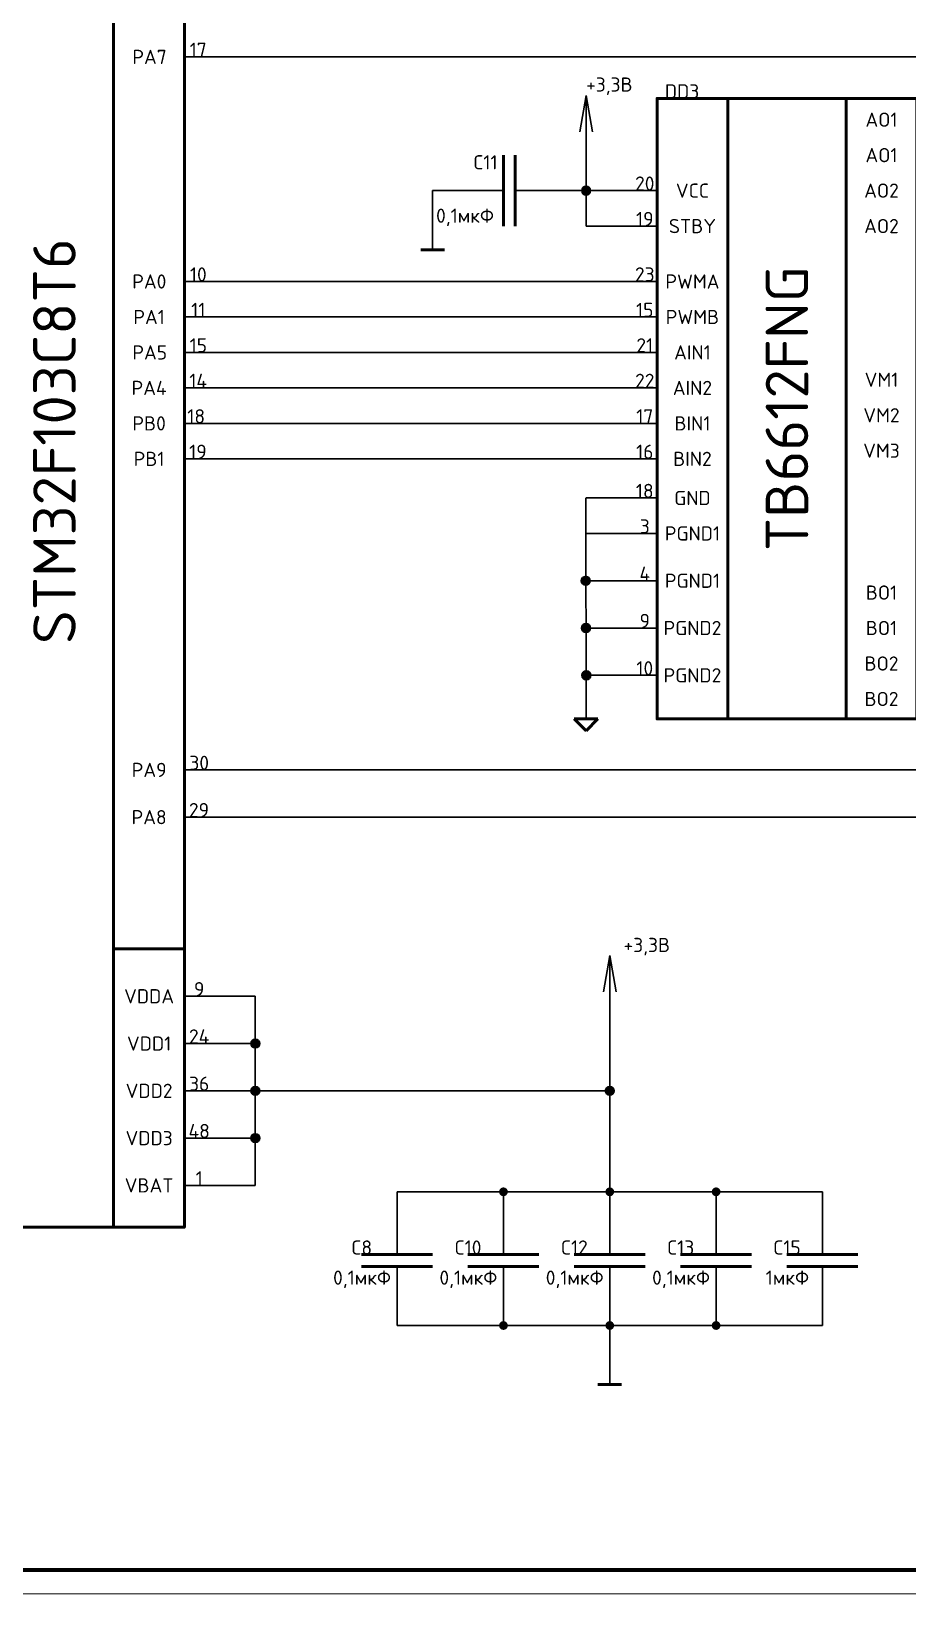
# Model space of a CAD drawing. Header units: millimetres. Extents: x -3633 to 871, y -630 to 261.
# Drawn here: x -2098.7 to -1913.3, y -333.4 to -3 of the extents above; entities that cross this region are included whole.
import ezdxf

# ---------------------------------------------------------------- set-up
doc = ezdxf.new("R2010")
doc.units = ezdxf.units.MM
for name, color, linetype, lineweight in [('border', 7, 'Continuous', 70), ('Sheet', 7, 'Continuous', 30), ('Text', 7, 'Continuous', 18)]:
    doc.layers.add(name, color=color, linetype=linetype, lineweight=lineweight)
doc.styles.add('Main', font='isocpeur.ttf', dxfattribs={"height": 3})

msp = doc.modelspace()

# ---------------------------------------------------------------- hatches: boundary and pattern name
at = {"layer": 'Sheet'}
h = msp.add_hatch(color=256, dxfattribs=at)
h.dxf.hatch_style = 1
edge = h.paths.add_edge_path()
edge.add_line((-1981.313521957121, -36.72711294703822), (-1980.377858858738, -36.72711294703822))
edge.add_ellipse((-1981.313521957121, -36.72711294703822), major_axis=(-0.9356630983830048, 0), ratio=0.9999895652899806, start_angle=90, end_angle=180, ccw=False)
edge.add_line((-1981.313521957121, -37.66276628204832), (-1981.313521957121, -36.72711294703822))
edge = h.paths.add_edge_path()
edge.add_ellipse((-1981.313521957121, -36.72711294703822), major_axis=(-0.9356630983830048, 0), ratio=0.9999895652899806, start_angle=0, end_angle=90, ccw=False)
edge.add_line((-1982.249185055504, -36.72711294703822), (-1981.313521957121, -36.72711294703822))
edge.add_line((-1981.313521957121, -36.72711294703822), (-1981.313521957121, -37.66276628204832))
edge = h.paths.add_edge_path()
edge.add_ellipse((-1981.313521957121, -36.72711294703822), major_axis=(-0.9356630983830048, 0), ratio=0.9999895652899806, start_angle=180, end_angle=360, ccw=False)
edge.add_line((-1980.377858858738, -36.72711294703822), (-1981.313521957121, -36.72711294703822))
edge.add_line((-1981.313521957121, -36.72711294703822), (-1982.249185055504, -36.72711294703822))
h = msp.add_hatch(color=256, dxfattribs=at)
h.dxf.hatch_style = 1
edge = h.paths.add_edge_path()
edge.add_line((-1981.313521957121, -36.72711294703822), (-1980.377858858738, -36.72711294703822))
edge.add_ellipse((-1981.313521957121, -36.72711294703822), major_axis=(-0.9356630983830048, 0), ratio=0.9999895652899806, start_angle=90, end_angle=180, ccw=False)
edge.add_line((-1981.313521957121, -37.66276628204832), (-1981.313521957121, -36.72711294703822))
edge = h.paths.add_edge_path()
edge.add_ellipse((-1981.313521957121, -36.72711294703822), major_axis=(-0.9356630983830048, 0), ratio=0.9999895652899806, start_angle=0, end_angle=90, ccw=False)
edge.add_line((-1982.249185055504, -36.72711294703822), (-1981.313521957121, -36.72711294703822))
edge.add_line((-1981.313521957121, -36.72711294703822), (-1981.313521957121, -37.66276628204832))
edge = h.paths.add_edge_path()
edge.add_ellipse((-1981.313521957121, -36.72711294703822), major_axis=(-0.9356630983830048, 0), ratio=0.9999895652899806, start_angle=180, end_angle=360, ccw=False)
edge.add_line((-1980.377858858738, -36.72711294703822), (-1981.313521957121, -36.72711294703822))
edge.add_line((-1981.313521957121, -36.72711294703822), (-1982.249185055504, -36.72711294703822))
h = msp.add_hatch(color=256, dxfattribs=at)
h.dxf.hatch_style = 1
edge = h.paths.add_edge_path()
edge.add_line((-1981.394385804145, -119.2271129470382), (-1980.458722705762, -119.2271129470382))
edge.add_ellipse((-1981.394385804145, -119.2271129470382), major_axis=(-0.9356630983830048, 0), ratio=0.9999895652899806, start_angle=90, end_angle=180, ccw=False)
edge.add_line((-1981.394385804145, -120.1627662820483), (-1981.394385804145, -119.2271129470382))
edge = h.paths.add_edge_path()
edge.add_ellipse((-1981.394385804145, -119.2271129470382), major_axis=(-0.9356630983830048, 0), ratio=0.9999895652899806, start_angle=0, end_angle=90, ccw=False)
edge.add_line((-1982.330048902528, -119.2271129470382), (-1981.394385804145, -119.2271129470382))
edge.add_line((-1981.394385804145, -119.2271129470382), (-1981.394385804145, -120.1627662820483))
edge = h.paths.add_edge_path()
edge.add_ellipse((-1981.394385804145, -119.2271129470382), major_axis=(-0.9356630983830048, 0), ratio=0.9999895652899806, start_angle=180, end_angle=360, ccw=False)
edge.add_line((-1980.458722705762, -119.2271129470382), (-1981.394385804145, -119.2271129470382))
edge.add_line((-1981.394385804145, -119.2271129470382), (-1982.330048902528, -119.2271129470382))
h = msp.add_hatch(color=256, dxfattribs=at)
h.dxf.hatch_style = 1
edge = h.paths.add_edge_path()
edge.add_line((-1981.394385804145, -119.2271129470382), (-1980.458722705762, -119.2271129470382))
edge.add_ellipse((-1981.394385804145, -119.2271129470382), major_axis=(-0.9356630983830048, 0), ratio=0.9999895652899806, start_angle=90, end_angle=180, ccw=False)
edge.add_line((-1981.394385804145, -120.1627662820483), (-1981.394385804145, -119.2271129470382))
edge = h.paths.add_edge_path()
edge.add_ellipse((-1981.394385804145, -119.2271129470382), major_axis=(-0.9356630983830048, 0), ratio=0.9999895652899806, start_angle=0, end_angle=90, ccw=False)
edge.add_line((-1982.330048902528, -119.2271129470382), (-1981.394385804145, -119.2271129470382))
edge.add_line((-1981.394385804145, -119.2271129470382), (-1981.394385804145, -120.1627662820483))
edge = h.paths.add_edge_path()
edge.add_ellipse((-1981.394385804145, -119.2271129470382), major_axis=(-0.9356630983830048, 0), ratio=0.9999895652899806, start_angle=180, end_angle=360, ccw=False)
edge.add_line((-1980.458722705762, -119.2271129470382), (-1981.394385804145, -119.2271129470382))
edge.add_line((-1981.394385804145, -119.2271129470382), (-1982.330048902528, -119.2271129470382))
h = msp.add_hatch(color=256, dxfattribs=at)
h.dxf.hatch_style = 1
edge = h.paths.add_edge_path()
edge.add_line((-1981.348311486544, -129.2271129470382), (-1980.412648388161, -129.2271129470382))
edge.add_ellipse((-1981.348311486544, -129.2271129470382), major_axis=(-0.9356630983830048, 0), ratio=0.9999895652899806, start_angle=90, end_angle=180, ccw=False)
edge.add_line((-1981.348311486544, -130.1627662820483), (-1981.348311486544, -129.2271129470382))
edge = h.paths.add_edge_path()
edge.add_ellipse((-1981.348311486544, -129.2271129470382), major_axis=(-0.9356630983830048, 0), ratio=0.9999895652899806, start_angle=0, end_angle=90, ccw=False)
edge.add_line((-1982.283974584927, -129.2271129470382), (-1981.348311486544, -129.2271129470382))
edge.add_line((-1981.348311486544, -129.2271129470382), (-1981.348311486544, -130.1627662820483))
edge = h.paths.add_edge_path()
edge.add_ellipse((-1981.348311486544, -129.2271129470382), major_axis=(-0.9356630983830048, 0), ratio=0.9999895652899806, start_angle=180, end_angle=360, ccw=False)
edge.add_line((-1980.412648388161, -129.2271129470382), (-1981.348311486544, -129.2271129470382))
edge.add_line((-1981.348311486544, -129.2271129470382), (-1982.283974584927, -129.2271129470382))
h = msp.add_hatch(color=256, dxfattribs=at)
h.dxf.hatch_style = 1
edge = h.paths.add_edge_path()
edge.add_line((-1981.348311486544, -129.2271129470382), (-1980.412648388161, -129.2271129470382))
edge.add_ellipse((-1981.348311486544, -129.2271129470382), major_axis=(-0.9356630983830048, 0), ratio=0.9999895652899806, start_angle=90, end_angle=180, ccw=False)
edge.add_line((-1981.348311486544, -130.1627662820483), (-1981.348311486544, -129.2271129470382))
edge = h.paths.add_edge_path()
edge.add_ellipse((-1981.348311486544, -129.2271129470382), major_axis=(-0.9356630983830048, 0), ratio=0.9999895652899806, start_angle=0, end_angle=90, ccw=False)
edge.add_line((-1982.283974584927, -129.2271129470382), (-1981.348311486544, -129.2271129470382))
edge.add_line((-1981.348311486544, -129.2271129470382), (-1981.348311486544, -130.1627662820483))
edge = h.paths.add_edge_path()
edge.add_ellipse((-1981.348311486544, -129.2271129470382), major_axis=(-0.9356630983830048, 0), ratio=0.9999895652899806, start_angle=180, end_angle=360, ccw=False)
edge.add_line((-1980.412648388161, -129.2271129470382), (-1981.348311486544, -129.2271129470382))
edge.add_line((-1981.348311486544, -129.2271129470382), (-1982.283974584927, -129.2271129470382))
h = msp.add_hatch(color=256, dxfattribs=at)
h.dxf.hatch_style = 1
edge = h.paths.add_edge_path()
edge.add_line((-1981.25616285135, -139.2271129470382), (-1980.320499752967, -139.2271129470382))
edge.add_ellipse((-1981.25616285135, -139.2271129470382), major_axis=(-0.9356630983830048, 0), ratio=0.9999895652899806, start_angle=90, end_angle=180, ccw=False)
edge.add_line((-1981.25616285135, -140.1627662820483), (-1981.25616285135, -139.2271129470382))
edge = h.paths.add_edge_path()
edge.add_ellipse((-1981.25616285135, -139.2271129470382), major_axis=(-0.9356630983830048, 0), ratio=0.9999895652899806, start_angle=0, end_angle=90, ccw=False)
edge.add_line((-1982.191825949733, -139.2271129470382), (-1981.25616285135, -139.2271129470382))
edge.add_line((-1981.25616285135, -139.2271129470382), (-1981.25616285135, -140.1627662820483))
edge = h.paths.add_edge_path()
edge.add_ellipse((-1981.25616285135, -139.2271129470382), major_axis=(-0.9356630983830048, 0), ratio=0.9999895652899806, start_angle=180, end_angle=360, ccw=False)
edge.add_line((-1980.320499752967, -139.2271129470382), (-1981.25616285135, -139.2271129470382))
edge.add_line((-1981.25616285135, -139.2271129470382), (-1982.191825949733, -139.2271129470382))
h = msp.add_hatch(color=256, dxfattribs=at)
h.dxf.hatch_style = 1
edge = h.paths.add_edge_path()
edge.add_line((-1981.25616285135, -139.2271129470382), (-1980.320499752967, -139.2271129470382))
edge.add_ellipse((-1981.25616285135, -139.2271129470382), major_axis=(-0.9356630983830048, 0), ratio=0.9999895652899806, start_angle=90, end_angle=180, ccw=False)
edge.add_line((-1981.25616285135, -140.1627662820483), (-1981.25616285135, -139.2271129470382))
edge = h.paths.add_edge_path()
edge.add_ellipse((-1981.25616285135, -139.2271129470382), major_axis=(-0.9356630983830048, 0), ratio=0.9999895652899806, start_angle=0, end_angle=90, ccw=False)
edge.add_line((-1982.191825949733, -139.2271129470382), (-1981.25616285135, -139.2271129470382))
edge.add_line((-1981.25616285135, -139.2271129470382), (-1981.25616285135, -140.1627662820483))
edge = h.paths.add_edge_path()
edge.add_ellipse((-1981.25616285135, -139.2271129470382), major_axis=(-0.9356630983830048, 0), ratio=0.9999895652899806, start_angle=180, end_angle=360, ccw=False)
edge.add_line((-1980.320499752967, -139.2271129470382), (-1981.25616285135, -139.2271129470382))
edge.add_line((-1981.25616285135, -139.2271129470382), (-1982.191825949733, -139.2271129470382))
h = msp.add_hatch(color=256, dxfattribs=at)
h.dxf.hatch_style = 1
edge = h.paths.add_edge_path()
edge.add_line((-2051.313521957121, -217.0978349376498), (-2050.377858858738, -217.0978349376498))
edge.add_ellipse((-2051.313521957121, -217.0978349376498), major_axis=(-0.9356630983830048, 0), ratio=0.9999895652899806, start_angle=90, end_angle=180, ccw=False)
edge.add_line((-2051.313521957121, -218.03348827266), (-2051.313521957121, -217.0978349376498))
edge = h.paths.add_edge_path()
edge.add_ellipse((-2051.313521957121, -217.0978349376498), major_axis=(-0.9356630983830048, 0), ratio=0.9999895652899806, start_angle=0, end_angle=90, ccw=False)
edge.add_line((-2052.249185055504, -217.0978349376498), (-2051.313521957121, -217.0978349376498))
edge.add_line((-2051.313521957121, -217.0978349376498), (-2051.313521957121, -218.03348827266))
edge = h.paths.add_edge_path()
edge.add_ellipse((-2051.313521957121, -217.0978349376498), major_axis=(-0.9356630983830048, 0), ratio=0.9999895652899806, start_angle=180, end_angle=360, ccw=False)
edge.add_line((-2050.377858858738, -217.0978349376498), (-2051.313521957121, -217.0978349376498))
edge.add_line((-2051.313521957121, -217.0978349376498), (-2052.249185055504, -217.0978349376498))
h = msp.add_hatch(color=256, dxfattribs=at)
h.dxf.hatch_style = 1
edge = h.paths.add_edge_path()
edge.add_line((-2051.313521957121, -217.0978349376498), (-2050.377858858738, -217.0978349376498))
edge.add_ellipse((-2051.313521957121, -217.0978349376498), major_axis=(-0.9356630983830048, 0), ratio=0.9999895652899806, start_angle=90, end_angle=180, ccw=False)
edge.add_line((-2051.313521957121, -218.03348827266), (-2051.313521957121, -217.0978349376498))
edge = h.paths.add_edge_path()
edge.add_ellipse((-2051.313521957121, -217.0978349376498), major_axis=(-0.9356630983830048, 0), ratio=0.9999895652899806, start_angle=0, end_angle=90, ccw=False)
edge.add_line((-2052.249185055504, -217.0978349376498), (-2051.313521957121, -217.0978349376498))
edge.add_line((-2051.313521957121, -217.0978349376498), (-2051.313521957121, -218.03348827266))
edge = h.paths.add_edge_path()
edge.add_ellipse((-2051.313521957121, -217.0978349376498), major_axis=(-0.9356630983830048, 0), ratio=0.9999895652899806, start_angle=180, end_angle=360, ccw=False)
edge.add_line((-2050.377858858738, -217.0978349376498), (-2051.313521957121, -217.0978349376498))
edge.add_line((-2051.313521957121, -217.0978349376498), (-2052.249185055504, -217.0978349376498))
h = msp.add_hatch(color=256, dxfattribs=at)
h.dxf.hatch_style = 1
edge = h.paths.add_edge_path()
edge.add_line((-2051.313521957121, -227.0978349376498), (-2050.377858858738, -227.0978349376498))
edge.add_ellipse((-2051.313521957121, -227.0978349376498), major_axis=(-0.9356630983830048, 0), ratio=0.9999895652899806, start_angle=90, end_angle=180, ccw=False)
edge.add_line((-2051.313521957121, -228.03348827266), (-2051.313521957121, -227.0978349376498))
edge = h.paths.add_edge_path()
edge.add_ellipse((-2051.313521957121, -227.0978349376498), major_axis=(-0.9356630983830048, 0), ratio=0.9999895652899806, start_angle=0, end_angle=90, ccw=False)
edge.add_line((-2052.249185055504, -227.0978349376498), (-2051.313521957121, -227.0978349376498))
edge.add_line((-2051.313521957121, -227.0978349376498), (-2051.313521957121, -228.03348827266))
edge = h.paths.add_edge_path()
edge.add_ellipse((-2051.313521957121, -227.0978349376498), major_axis=(-0.9356630983830048, 0), ratio=0.9999895652899806, start_angle=180, end_angle=360, ccw=False)
edge.add_line((-2050.377858858738, -227.0978349376498), (-2051.313521957121, -227.0978349376498))
edge.add_line((-2051.313521957121, -227.0978349376498), (-2052.249185055504, -227.0978349376498))
h = msp.add_hatch(color=256, dxfattribs=at)
h.dxf.hatch_style = 1
edge = h.paths.add_edge_path()
edge.add_line((-2051.313521957121, -227.0978349376498), (-2050.377858858738, -227.0978349376498))
edge.add_ellipse((-2051.313521957121, -227.0978349376498), major_axis=(-0.9356630983830048, 0), ratio=0.9999895652899806, start_angle=90, end_angle=180, ccw=False)
edge.add_line((-2051.313521957121, -228.03348827266), (-2051.313521957121, -227.0978349376498))
edge = h.paths.add_edge_path()
edge.add_ellipse((-2051.313521957121, -227.0978349376498), major_axis=(-0.9356630983830048, 0), ratio=0.9999895652899806, start_angle=0, end_angle=90, ccw=False)
edge.add_line((-2052.249185055504, -227.0978349376498), (-2051.313521957121, -227.0978349376498))
edge.add_line((-2051.313521957121, -227.0978349376498), (-2051.313521957121, -228.03348827266))
edge = h.paths.add_edge_path()
edge.add_ellipse((-2051.313521957121, -227.0978349376498), major_axis=(-0.9356630983830048, 0), ratio=0.9999895652899806, start_angle=180, end_angle=360, ccw=False)
edge.add_line((-2050.377858858738, -227.0978349376498), (-2051.313521957121, -227.0978349376498))
edge.add_line((-2051.313521957121, -227.0978349376498), (-2052.249185055504, -227.0978349376498))
h = msp.add_hatch(color=256, dxfattribs=at)
h.dxf.hatch_style = 1
edge = h.paths.add_edge_path()
edge.add_line((-1976.313521957121, -227.0978349376498), (-1975.377858858738, -227.0978349376498))
edge.add_ellipse((-1976.313521957121, -227.0978349376498), major_axis=(-0.9356630983830048, 0), ratio=0.9999895652899806, start_angle=90, end_angle=180, ccw=False)
edge.add_line((-1976.313521957121, -228.03348827266), (-1976.313521957121, -227.0978349376498))
edge = h.paths.add_edge_path()
edge.add_ellipse((-1976.313521957121, -227.0978349376498), major_axis=(-0.9356630983830048, 0), ratio=0.9999895652899806, start_angle=0, end_angle=90, ccw=False)
edge.add_line((-1977.249185055504, -227.0978349376498), (-1976.313521957121, -227.0978349376498))
edge.add_line((-1976.313521957121, -227.0978349376498), (-1976.313521957121, -228.03348827266))
edge = h.paths.add_edge_path()
edge.add_ellipse((-1976.313521957121, -227.0978349376498), major_axis=(-0.9356630983830048, 0), ratio=0.9999895652899806, start_angle=180, end_angle=360, ccw=False)
edge.add_line((-1975.377858858738, -227.0978349376498), (-1976.313521957121, -227.0978349376498))
edge.add_line((-1976.313521957121, -227.0978349376498), (-1977.249185055504, -227.0978349376498))
h = msp.add_hatch(color=256, dxfattribs=at)
h.dxf.hatch_style = 1
edge = h.paths.add_edge_path()
edge.add_line((-1976.313521957121, -227.0978349376498), (-1975.377858858738, -227.0978349376498))
edge.add_ellipse((-1976.313521957121, -227.0978349376498), major_axis=(-0.9356630983830048, 0), ratio=0.9999895652899806, start_angle=90, end_angle=180, ccw=False)
edge.add_line((-1976.313521957121, -228.03348827266), (-1976.313521957121, -227.0978349376498))
edge = h.paths.add_edge_path()
edge.add_ellipse((-1976.313521957121, -227.0978349376498), major_axis=(-0.9356630983830048, 0), ratio=0.9999895652899806, start_angle=0, end_angle=90, ccw=False)
edge.add_line((-1977.249185055504, -227.0978349376498), (-1976.313521957121, -227.0978349376498))
edge.add_line((-1976.313521957121, -227.0978349376498), (-1976.313521957121, -228.03348827266))
edge = h.paths.add_edge_path()
edge.add_ellipse((-1976.313521957121, -227.0978349376498), major_axis=(-0.9356630983830048, 0), ratio=0.9999895652899806, start_angle=180, end_angle=360, ccw=False)
edge.add_line((-1975.377858858738, -227.0978349376498), (-1976.313521957121, -227.0978349376498))
edge.add_line((-1976.313521957121, -227.0978349376498), (-1977.249185055504, -227.0978349376498))
h = msp.add_hatch(color=256, dxfattribs=at)
h.dxf.hatch_style = 1
edge = h.paths.add_edge_path()
edge.add_line((-2051.313521957121, -237.0978349376498), (-2050.377858858738, -237.0978349376498))
edge.add_ellipse((-2051.313521957121, -237.0978349376498), major_axis=(-0.9356630983830048, 0), ratio=0.9999895652899806, start_angle=90, end_angle=180, ccw=False)
edge.add_line((-2051.313521957121, -238.03348827266), (-2051.313521957121, -237.0978349376498))
edge = h.paths.add_edge_path()
edge.add_ellipse((-2051.313521957121, -237.0978349376498), major_axis=(-0.9356630983830048, 0), ratio=0.9999895652899806, start_angle=0, end_angle=90, ccw=False)
edge.add_line((-2052.249185055504, -237.0978349376498), (-2051.313521957121, -237.0978349376498))
edge.add_line((-2051.313521957121, -237.0978349376498), (-2051.313521957121, -238.03348827266))
edge = h.paths.add_edge_path()
edge.add_ellipse((-2051.313521957121, -237.0978349376498), major_axis=(-0.9356630983830048, 0), ratio=0.9999895652899806, start_angle=180, end_angle=360, ccw=False)
edge.add_line((-2050.377858858738, -237.0978349376498), (-2051.313521957121, -237.0978349376498))
edge.add_line((-2051.313521957121, -237.0978349376498), (-2052.249185055504, -237.0978349376498))
h = msp.add_hatch(color=256, dxfattribs=at)
h.dxf.hatch_style = 1
edge = h.paths.add_edge_path()
edge.add_line((-2051.313521957121, -237.0978349376498), (-2050.377858858738, -237.0978349376498))
edge.add_ellipse((-2051.313521957121, -237.0978349376498), major_axis=(-0.9356630983830048, 0), ratio=0.9999895652899806, start_angle=90, end_angle=180, ccw=False)
edge.add_line((-2051.313521957121, -238.03348827266), (-2051.313521957121, -237.0978349376498))
edge = h.paths.add_edge_path()
edge.add_ellipse((-2051.313521957121, -237.0978349376498), major_axis=(-0.9356630983830048, 0), ratio=0.9999895652899806, start_angle=0, end_angle=90, ccw=False)
edge.add_line((-2052.249185055504, -237.0978349376498), (-2051.313521957121, -237.0978349376498))
edge.add_line((-2051.313521957121, -237.0978349376498), (-2051.313521957121, -238.03348827266))
edge = h.paths.add_edge_path()
edge.add_ellipse((-2051.313521957121, -237.0978349376498), major_axis=(-0.9356630983830048, 0), ratio=0.9999895652899806, start_angle=180, end_angle=360, ccw=False)
edge.add_line((-2050.377858858738, -237.0978349376498), (-2051.313521957121, -237.0978349376498))
edge.add_line((-2051.313521957121, -237.0978349376498), (-2052.249185055504, -237.0978349376498))
h = msp.add_hatch(color=256, dxfattribs=at)
h.dxf.hatch_style = 1
edge = h.paths.add_edge_path()
edge.add_line((-1998.813521957121, -248.449839287764), (-1997.877858858738, -248.449839287764))
edge.add_ellipse((-1998.813521957121, -248.449839287764), major_axis=(-0.9356630983830048, 0), ratio=0.9999895652899806, start_angle=90, end_angle=180, ccw=False)
edge.add_line((-1998.813521957121, -249.3854926227741), (-1998.813521957121, -248.449839287764))
edge = h.paths.add_edge_path()
edge.add_ellipse((-1998.813521957121, -248.449839287764), major_axis=(-0.9356630983830048, 0), ratio=0.9999895652899806, start_angle=0, end_angle=90, ccw=False)
edge.add_line((-1999.749185055504, -248.449839287764), (-1998.813521957121, -248.449839287764))
edge.add_line((-1998.813521957121, -248.449839287764), (-1998.813521957121, -249.3854926227741))
edge = h.paths.add_edge_path()
edge.add_ellipse((-1998.813521957121, -248.449839287764), major_axis=(-0.9356630983830048, 0), ratio=0.9999895652899806, start_angle=180, end_angle=360, ccw=False)
edge.add_line((-1997.877858858738, -248.449839287764), (-1998.813521957121, -248.449839287764))
edge.add_line((-1998.813521957121, -248.449839287764), (-1999.749185055504, -248.449839287764))
h = msp.add_hatch(color=256, dxfattribs=at)
h.dxf.hatch_style = 1
edge = h.paths.add_edge_path()
edge.add_line((-1976.313521957121, -248.449839287764), (-1975.377858858738, -248.449839287764))
edge.add_ellipse((-1976.313521957121, -248.449839287764), major_axis=(-0.9356630983830048, 0), ratio=0.9999895652899806, start_angle=90, end_angle=180, ccw=False)
edge.add_line((-1976.313521957121, -249.3854926227741), (-1976.313521957121, -248.449839287764))
edge = h.paths.add_edge_path()
edge.add_ellipse((-1976.313521957121, -248.449839287764), major_axis=(-0.9356630983830048, 0), ratio=0.9999895652899806, start_angle=0, end_angle=90, ccw=False)
edge.add_line((-1977.249185055504, -248.449839287764), (-1976.313521957121, -248.449839287764))
edge.add_line((-1976.313521957121, -248.449839287764), (-1976.313521957121, -249.3854926227741))
edge = h.paths.add_edge_path()
edge.add_ellipse((-1976.313521957121, -248.449839287764), major_axis=(-0.9356630983830048, 0), ratio=0.9999895652899806, start_angle=180, end_angle=360, ccw=False)
edge.add_line((-1975.377858858738, -248.449839287764), (-1976.313521957121, -248.449839287764))
edge.add_line((-1976.313521957121, -248.449839287764), (-1977.249185055504, -248.449839287764))
h = msp.add_hatch(color=256, dxfattribs=at)
h.dxf.hatch_style = 1
edge = h.paths.add_edge_path()
edge.add_line((-1953.813521957121, -248.449839287764), (-1952.877858858738, -248.449839287764))
edge.add_ellipse((-1953.813521957121, -248.449839287764), major_axis=(-0.9356630983830048, 0), ratio=0.9999895652899806, start_angle=90, end_angle=180, ccw=False)
edge.add_line((-1953.813521957121, -249.3854926227741), (-1953.813521957121, -248.449839287764))
edge = h.paths.add_edge_path()
edge.add_ellipse((-1953.813521957121, -248.449839287764), major_axis=(-0.9356630983830048, 0), ratio=0.9999895652899806, start_angle=0, end_angle=90, ccw=False)
edge.add_line((-1954.749185055504, -248.449839287764), (-1953.813521957121, -248.449839287764))
edge.add_line((-1953.813521957121, -248.449839287764), (-1953.813521957121, -249.3854926227741))
edge = h.paths.add_edge_path()
edge.add_ellipse((-1953.813521957121, -248.449839287764), major_axis=(-0.9356630983830048, 0), ratio=0.9999895652899806, start_angle=180, end_angle=360, ccw=False)
edge.add_line((-1952.877858858738, -248.449839287764), (-1953.813521957121, -248.449839287764))
edge.add_line((-1953.813521957121, -248.449839287764), (-1954.749185055504, -248.449839287764))
h = msp.add_hatch(color=256, dxfattribs=at)
h.dxf.hatch_style = 1
edge = h.paths.add_edge_path()
edge.add_line((-1998.813521957121, -276.7271129470382), (-1997.877858858738, -276.7271129470382))
edge.add_ellipse((-1998.813521957121, -276.7271129470382), major_axis=(-0.9356630983830048, 0), ratio=0.9999895652899806, start_angle=90, end_angle=180, ccw=False)
edge.add_line((-1998.813521957121, -277.6627662820483), (-1998.813521957121, -276.7271129470382))
edge = h.paths.add_edge_path()
edge.add_ellipse((-1998.813521957121, -276.7271129470382), major_axis=(-0.9356630983830048, 0), ratio=0.9999895652899806, start_angle=0, end_angle=90, ccw=False)
edge.add_line((-1999.749185055504, -276.7271129470382), (-1998.813521957121, -276.7271129470382))
edge.add_line((-1998.813521957121, -276.7271129470382), (-1998.813521957121, -277.6627662820483))
edge = h.paths.add_edge_path()
edge.add_ellipse((-1998.813521957121, -276.7271129470382), major_axis=(-0.9356630983830048, 0), ratio=0.9999895652899806, start_angle=180, end_angle=360, ccw=False)
edge.add_line((-1997.877858858738, -276.7271129470382), (-1998.813521957121, -276.7271129470382))
edge.add_line((-1998.813521957121, -276.7271129470382), (-1999.749185055504, -276.7271129470382))
h = msp.add_hatch(color=256, dxfattribs=at)
h.dxf.hatch_style = 1
edge = h.paths.add_edge_path()
edge.add_line((-1976.313521957121, -276.7271129470382), (-1975.377858858738, -276.7271129470382))
edge.add_ellipse((-1976.313521957121, -276.7271129470382), major_axis=(-0.9356630983830048, 0), ratio=0.9999895652899806, start_angle=90, end_angle=180, ccw=False)
edge.add_line((-1976.313521957121, -277.6627662820483), (-1976.313521957121, -276.7271129470382))
edge = h.paths.add_edge_path()
edge.add_ellipse((-1976.313521957121, -276.7271129470382), major_axis=(-0.9356630983830048, 0), ratio=0.9999895652899806, start_angle=0, end_angle=90, ccw=False)
edge.add_line((-1977.249185055504, -276.7271129470382), (-1976.313521957121, -276.7271129470382))
edge.add_line((-1976.313521957121, -276.7271129470382), (-1976.313521957121, -277.6627662820483))
edge = h.paths.add_edge_path()
edge.add_ellipse((-1976.313521957121, -276.7271129470382), major_axis=(-0.9356630983830048, 0), ratio=0.9999895652899806, start_angle=180, end_angle=360, ccw=False)
edge.add_line((-1975.377858858738, -276.7271129470382), (-1976.313521957121, -276.7271129470382))
edge.add_line((-1976.313521957121, -276.7271129470382), (-1977.249185055504, -276.7271129470382))
h = msp.add_hatch(color=256, dxfattribs=at)
h.dxf.hatch_style = 1
edge = h.paths.add_edge_path()
edge.add_line((-1953.813521957121, -276.7271129470382), (-1952.877858858738, -276.7271129470382))
edge.add_ellipse((-1953.813521957121, -276.7271129470382), major_axis=(-0.9356630983830048, 0), ratio=0.9999895652899806, start_angle=90, end_angle=180, ccw=False)
edge.add_line((-1953.813521957121, -277.6627662820483), (-1953.813521957121, -276.7271129470382))
edge = h.paths.add_edge_path()
edge.add_ellipse((-1953.813521957121, -276.7271129470382), major_axis=(-0.9356630983830048, 0), ratio=0.9999895652899806, start_angle=0, end_angle=90, ccw=False)
edge.add_line((-1954.749185055504, -276.7271129470382), (-1953.813521957121, -276.7271129470382))
edge.add_line((-1953.813521957121, -276.7271129470382), (-1953.813521957121, -277.6627662820483))
edge = h.paths.add_edge_path()
edge.add_ellipse((-1953.813521957121, -276.7271129470382), major_axis=(-0.9356630983830048, 0), ratio=0.9999895652899806, start_angle=180, end_angle=360, ccw=False)
edge.add_line((-1952.877858858738, -276.7271129470382), (-1953.813521957121, -276.7271129470382))
edge.add_line((-1953.813521957121, -276.7271129470382), (-1954.749185055504, -276.7271129470382))

# ---------------------------------------------------------------- linework, layer by layer
at = {"layer": 'border', "lineweight": 70}
msp.add_line((-1681.313521957122, -328.4498392877631), (-2509.313521957121, -328.4498392877631), dxfattribs=at)
at = {"layer": 'border', "lineweight": 18}
msp.add_line((-1676.313521957121, -333.4498392877631), (-2517.313521957121, -333.4498392877631), dxfattribs=at)
at = {"layer": 'Sheet', "lineweight": 50}
for p, q in [((-2081.313521957121, -255.9498392877631), (-2081.313521957121, 81.5730232890603)), ((-1951.313521957121, -17.34854005506349), (-1951.313521957121, -148.4498392877631)), ((-1926.313521957121, -17.27714447601284), (-1926.313521957121, -148.4498392877631)), ((-1998.813521957121, -44.22711294703731), (-1998.813521957121, -29.22711294703731)), ((-1996.313521957121, -29.22711294703731), (-1996.313521957121, -44.22711294703731)), ((-2016.313521957121, -49.22711294703731), (-2011.313521957121, -49.22711294703731)), ((-1981.313521957121, -148.4498392877631), (-1983.813521957121, -148.4498392877631)), ((-1983.813521957121, -148.4498392877631), (-1981.313521957121, -150.9498392877631)), ((-1981.313521957121, -150.9498392877631), (-1978.813521957121, -148.4498392877631)), ((-1978.813521957121, -148.4498392877631), (-1981.313521957121, -148.4498392877631)), ((-2081.272082791444, -197.0978349376489), (-2066.313521957121, -197.0978349376489)), ((-2028.813521957121, -261.7271129470373), (-2013.813521957121, -261.7271129470373)), ((-2013.813521957121, -264.2271129470373), (-2028.813521957121, -264.2271129470373)), ((-2006.313521957121, -261.7271129470373), (-1991.313521957121, -261.7271129470373)), ((-1991.313521957121, -264.2271129470373), (-2006.313521957121, -264.2271129470373)), ((-1983.813521957121, -261.7271129470373), (-1968.813521957121, -261.7271129470373)), ((-1968.813521957121, -264.2271129470373), (-1983.813521957121, -264.2271129470373)), ((-1961.313521957121, -261.7271129470373), (-1946.313521957121, -261.7271129470373)), ((-1946.313521957121, -264.2271129470373), (-1961.313521957121, -264.2271129470373)), ((-1938.813521957121, -261.7271129470373), (-1923.813521957121, -261.7271129470373)), ((-1923.813521957121, -264.2271129470373), (-1938.813521957121, -264.2271129470373)), ((-1978.813521957121, -289.2271129470373), (-1973.813521957121, -289.2271129470373))]:
    msp.add_line(p, q, dxfattribs=at)
at = {"layer": 'Sheet'}
for p, q in [((-1811.313521957121, -8.449839287763098), (-2066.313521957121, -8.449839287763098)), ((-1981.300230308234, -16.58490418367182), (-1982.647718105424, -24.28525623737733)), ((-1981.313521957121, -16.72711294703731), (-1981.313521957121, -36.72711294703731)), ((-1981.29522105992, -16.58490418367182), (-1979.947733262731, -24.28525623737733)), ((-1998.813521957121, -36.72711294703731), (-2013.813521957121, -36.72711294703731)), ((-2013.813521957121, -36.72711294703731), (-2013.813521957121, -49.22711294703731)), ((-1966.313521957121, -36.72711294703731), (-1996.313521957121, -36.72711294703731)), ((-1981.313521957121, -44.22711294703731), (-1981.313521957121, -36.72711294703731)), ((-1966.313521957121, -44.22711294703731), (-1981.313521957121, -44.22711294703731)), ((-2013.813521957121, -49.22711294703731), (-2016.313521957121, -49.22711294703731)), ((-1966.313521957121, -55.9498392877631), (-2066.313521957121, -55.9498392877631)), ((-1966.313521957121, -63.4498392877631), (-2066.313521957121, -63.4498392877631)), ((-1966.313521957121, -70.9498392877631), (-2066.313521957121, -70.9498392877631)), ((-1966.313521957121, -78.4498392877631), (-2066.313521957121, -78.4498392877631)), ((-1966.313521957121, -85.9498392877631), (-2066.313521957121, -85.9498392877631)), ((-1966.313521957121, -93.4498392877631), (-2066.313521957121, -93.4498392877631)), ((-1966.313521957121, -101.7271129470373), (-1981.367717440039, -101.7271129470373)), ((-1981.367715871986, -101.7295157848428), (-1981.313521957121, -148.4498392877631)), ((-1966.313521957121, -109.2271129470373), (-1981.313521957121, -109.2271129470373)), ((-1966.313521957121, -119.2271129470373), (-1981.313521957121, -119.2271129470373)), ((-1966.313521957121, -129.2271129470373), (-1981.313521957121, -129.2271129470373)), ((-1966.313521957121, -139.2271129470373), (-1981.313521957121, -139.2271129470373)), ((-1811.313521957121, -159.2271129470373), (-2066.313521957121, -159.2271129470373)), ((-1811.313521957121, -169.2271129470373), (-2066.313521957121, -169.2271129470373)), ((-1976.316026581278, -198.4641522097891), (-1977.663514378468, -206.1645042634946)), ((-1976.313521957121, -261.7271129470373), (-1976.313521957121, -198.4498392877645)), ((-1976.311017332964, -198.4641522097891), (-1974.963529535775, -206.1645042634946)), ((-2066.313521957121, -207.0978349376489), (-2051.313521957121, -207.0978349376489)), ((-2051.313521957121, -207.0978349376489), (-2051.313521957121, -217.0978349376489)), ((-2051.313521957121, -217.0978349376489), (-2066.313521957121, -217.0978349376489)), ((-2051.313521957121, -217.0978349376489), (-2051.313521957121, -247.0978349376489)), ((-2066.313521957121, -227.0978349376489), (-2051.313521957121, -227.0978349376489)), ((-2051.313521957121, -227.0978349376489), (-1976.313521957121, -227.0978349376489)), ((-2066.313521957121, -237.0978349376489), (-2051.313521957121, -237.0978349376489)), ((-2066.313521957121, -247.0978349376489), (-2051.313521957121, -247.0978349376489)), ((-2021.313521957121, -248.4498392877631), (-2021.313521957121, -261.7350103010031)), ((-2021.313521957121, -248.4498392877631), (-1931.313521957121, -248.4498392877631)), ((-1998.813521957121, -248.4498392877631), (-1998.813521957121, -261.7271129470373)), ((-1953.813521957121, -261.7271129470373), (-1953.813521957121, -248.4498392877631)), ((-1931.313521957121, -261.7271129470373), (-1931.313521957121, -248.4498392877631)), ((-2021.313521957121, -276.7271129470373), (-2021.313521957121, -264.227393716219)), ((-1998.813521957121, -266.7271129470373), (-1998.813521957121, -264.2271129470373)), ((-1998.813521957121, -276.7271129470373), (-1998.813521957121, -264.290735621782)), ((-1976.313521957121, -276.7271129470373), (-1976.313521957121, -264.2271129470373)), ((-1953.813521957121, -276.7271129470373), (-1953.813521957121, -264.2360305324037)), ((-1931.313521957121, -264.2133667702237), (-1931.313521957121, -276.7271129470373)), ((-1996.313521957121, -276.7271129470373), (-2021.313521957121, -276.7271129470373)), ((-1973.813521957121, -276.7271129470373), (-1998.813521957121, -276.7271129470373)), ((-1953.813521957121, -276.7271129470373), (-1976.313521957121, -276.7271129470373)), ((-1976.313521957121, -276.7271129470373), (-1976.313521957121, -289.2271129470373)), ((-1931.313521957121, -276.7271129470373), (-1953.813521957121, -276.7271129470373))]:
    msp.add_line(p, q, dxfattribs=at)
at = {"layer": 'Sheet', "lineweight": 50}
for points in [[(-2121.155099721345, 81.5730232890603), (-2066.313521957121, 81.5730232890603), (-2066.313521957121, -255.9498392877631), (-2121.155099721345, -255.9498392877631)], [(-1911.313521957121, -17.2425184082058), (-1966.313521957121, -17.2425184082058), (-1966.313521957121, -148.4498392877631), (-1911.313521957121, -148.4498392877631)]]:
    msp.add_lwpolyline(points, close=True, dxfattribs=at)
at = {"layer": 'Sheet'}
for centre, start, end in [((-1981.313521957121, -36.72711294703731), 0, 180), ((-1981.313521957121, -36.72711294703731), 0, 180), ((-1981.313521957121, -36.72711294703731), 0, 180), ((-1981.313521957121, -36.72711294703731), 180, 0), ((-1981.313521957121, -36.72711294703731), 180, 0), ((-1981.313521957121, -36.72711294703731), 180, 0), ((-1981.394385804145, -119.2271129470373), 0, 180), ((-1981.394385804145, -119.2271129470373), 0, 180), ((-1981.394385804145, -119.2271129470373), 0, 180), ((-1981.394385804145, -119.2271129470373), 180, 0), ((-1981.394385804145, -119.2271129470373), 180, 0), ((-1981.394385804145, -119.2271129470373), 180, 0), ((-1981.348311486544, -129.2271129470373), 0, 180), ((-1981.348311486544, -129.2271129470373), 0, 180), ((-1981.348311486544, -129.2271129470373), 0, 180), ((-1981.348311486544, -129.2271129470373), 180, 0), ((-1981.348311486544, -129.2271129470373), 180, 0), ((-1981.348311486544, -129.2271129470373), 180, 0), ((-1981.25616285135, -139.2271129470373), 0, 180), ((-1981.25616285135, -139.2271129470373), 0, 180), ((-1981.25616285135, -139.2271129470373), 0, 180), ((-1981.25616285135, -139.2271129470373), 180, 0), ((-1981.25616285135, -139.2271129470373), 180, 0), ((-1981.25616285135, -139.2271129470373), 180, 0), ((-2051.313521957121, -217.0978349376489), 0, 180), ((-2051.313521957121, -217.0978349376489), 0, 180), ((-2051.313521957121, -217.0978349376489), 0, 180), ((-2051.313521957121, -217.0978349376489), 180, 0), ((-2051.313521957121, -217.0978349376489), 180, 0), ((-2051.313521957121, -217.0978349376489), 180, 0), ((-2051.313521957121, -227.0978349376489), 0, 180), ((-2051.313521957121, -227.0978349376489), 0, 180), ((-2051.313521957121, -227.0978349376489), 0, 180), ((-2051.313521957121, -227.0978349376489), 180, 0), ((-2051.313521957121, -227.0978349376489), 180, 0), ((-2051.313521957121, -227.0978349376489), 180, 0), ((-1976.313521957121, -227.0978349376489), 0, 180), ((-1976.313521957121, -227.0978349376489), 0, 180), ((-1976.313521957121, -227.0978349376489), 0, 180), ((-1976.313521957121, -227.0978349376489), 180, 0), ((-1976.313521957121, -227.0978349376489), 180, 0), ((-1976.313521957121, -227.0978349376489), 180, 0), ((-2051.313521957121, -237.0978349376489), 0, 180), ((-2051.313521957121, -237.0978349376489), 0, 180), ((-2051.313521957121, -237.0978349376489), 0, 180), ((-2051.313521957121, -237.0978349376489), 180, 0), ((-2051.313521957121, -237.0978349376489), 180, 0), ((-2051.313521957121, -237.0978349376489), 180, 0)]:
    msp.add_arc(centre, 0.488168655373956, start, end, dxfattribs=at)
at = {"layer": 'Sheet', "extrusion": (0, 0, -1)}
for centre in [(-1981.313521957121, -36.72711294703731), (-1981.313521957121, -36.72711294703731), (-1981.394385804145, -119.2271129470373), (-1981.394385804145, -119.2271129470373), (-1981.348311486544, -129.2271129470373), (-1981.348311486544, -129.2271129470373), (-1981.25616285135, -139.2271129470373), (-1981.25616285135, -139.2271129470373), (-2051.313521957121, -217.0978349376489), (-2051.313521957121, -217.0978349376489), (-2051.313521957121, -227.0978349376489), (-2051.313521957121, -227.0978349376489), (-1976.313521957121, -227.0978349376489), (-1976.313521957121, -227.0978349376489), (-2051.313521957121, -237.0978349376489), (-2051.313521957121, -237.0978349376489)]:
    msp.add_ellipse(centre, major_axis=(-0.9356630983830045, 0), ratio=0.9999895652899807, dxfattribs=at)

# ---------------------------------------------------------------- texts
at = {"layer": 'Text', "lineweight": 18, "char_height": 3, "style": 'Main'}
for s, width, heights, insert, attachment_point in [('\\pxsm1.5,qc;17', 5.817236546276035, [0], (-2066.313521957121, -8.449839287763098), 7), ('\\pxqc;PA7', 14.77113280351807, [3], (-2066.313521957121, -8.449839287763098), 6), ('\\pxqc;AO1', 15, [1.154047017404537], (-1911.313521957121, -21.72711294703731), 6), ('\\pxsm2,qc;C11', 7.636176549152992, [0], (-1998.813521957121, -29.22711294703731), 3), ('\\pxqc;AO1', 15, [1.154047017404537], (-1911.313521957121, -29.22711294703731), 6), ('\\pxsm1.5,qc;20', 5.171485140075674, [0], (-1966.313521957121, -36.72711294703731), 9), ('\\pxqc;VCC', 15, [0], (-1966.313521957121, -36.72711294703731), 4), ('\\pxqc;AO2', 15, [1.154047017404537], (-1911.313521957121, -36.72711294703731), 6), ('\\pxql;0,1мкФ', 14.24643205212487, [0], (-1998.813521957121, -44.22711294703731), 9), ('\\pxsm1.5,qc;19', 5.171485140075674, [0], (-1966.313521957121, -44.22711294703731), 9), ('\\pxqc;STBY', 15, [0], (-1966.313521957121, -44.22711294703731), 4), ('\\pxqc;AO2', 15, [1.154047017404537], (-1911.313521957121, -44.22711294703731), 6), ('\\pxqc;PA0', 14.85943492943136, [3], (-2066.313521957121, -55.9498392877631), 6), ('\\pxsm1.5,qc;10', 5.884839389680565, [0], (-2066.313521957121, -55.9498392877631), 7), ('\\pxsm1.5,qc;23', 5.171485140075674, [0], (-1966.313521957121, -55.9498392877631), 9), ('\\pxqc;PWMA', 15, [0], (-1966.313521957121, -55.9498392877631), 4), ('\\pxqc;PA1', 14.85943492943136, [3], (-2066.357379663553, -63.4498392877631), 6), ('\\pxsm1.5,qc;11', 5.884839389680565, [0], (-2066.313521957121, -63.4498392877631), 7), ('\\pxsm1.5,qc;15', 5.171485140075674, [0], (-1966.313521957121, -63.4498392877631), 9), ('\\pxqc;PWMB', 15, [0], (-1966.313521957121, -63.4498392877631), 4), ('\\pxsm1.5,qc;15', 5.884839389680565, [0], (-2066.313521957121, -70.9498392877631), 7), ('\\pxsm1.5,qc;21', 5.171485140075674, [0], (-1966.313521957121, -70.9498392877631), 9), ('\\pxqc;PA5', 14.85943492943136, [3], (-2066.224869594598, -70.9498392877631), 6), ('\\pxqc;AIN1', 15, [0], (-1966.313521957121, -70.9498392877631), 4), ('\\pxsm1.5,qc;14', 5.817236546276035, [0], (-2066.313521957121, -78.4510487289333), 7), ('\\pxsm1.5,qc;22', 5.171485140075674, [0], (-1966.313521957121, -78.4498392877631), 9), ('\\pxqc;VM1', 15, [0], (-1911.313521957121, -76.72711294703731), 6), ('\\pxqc;PA4', 14.85943492943136, [3], (-2066.357379663553, -78.44983928776298), 6), ('\\pxqc;AIN2', 15.00000000000011, [0], (-1966.313521957121, -78.4498392877631), 4), ('\\pxqc;PB0', 14.85943492943136, [3], (-2066.357379663553, -85.9498392877631), 6), ('\\pxsm1.5,qc;18', 4.980395905522528, [0], (-2066.313521957121, -85.9498392877631), 7), ('\\pxsm1.5,qc;17', 5.171485140075674, [0], (-1966.313521957121, -85.9498392877631), 9), ('\\pxqc;BIN1', 15, [0], (-1966.313521957121, -85.9498392877631), 4), ('\\pxqc;VM2', 15, [0], (-1911.313521957121, -84.22711294703731), 6), ('\\pxqc;PB1', 14.85943492943136, [3], (-2066.357379663553, -93.4498392877631), 6), ('\\pxsm1.5,qc;19', 5.725594906325568, [0], (-2066.313521957121, -93.4498392877631), 7), ('\\pxsm1.5,qc;16', 5.171485140075674, [3], (-1966.313521957121, -93.4498392877631), 9), ('\\pxqc;BIN2', 15, [0], (-1966.313521957121, -93.4498392877631), 4), ('\\pxqc;VM3', 15, [0], (-1911.313521957121, -91.72711294703731), 6), ('\\pxsm1.5,qc;18', 5.171485140075674, [3], (-1966.313521957121, -101.7271129470373), 9), ('\\pxqc;GND', 15, [0], (-1966.313521957121, -101.7271129470373), 4), ('\\pxsm1.5,qc;3', 5.171485140075674, [3], (-1966.313521957121, -109.2271129470373), 9), ('\\pxqc;PGND1', 15, [0], (-1966.313521957121, -109.2271129470373), 4), ('\\pxsm1.5,qc;4', 5.171485140075674, [3], (-1966.313521957121, -119.2271129470373), 9), ('\\pxqc;PGND1', 15.00000000000011, [0], (-1966.313521957121, -119.2271129470373), 4), ('\\pxqc;BO1', 15, [0], (-1911.313521957121, -121.7271129470373), 6), ('\\pxsm1.5,qc;9', 5.171485140075674, [3], (-1966.313521957121, -129.2271129470373), 9), ('\\pxqc;PGND2', 15, [0], (-1966.313521957121, -129.2271129470373), 4), ('\\pxqc;BO1', 15, [0], (-1911.313521957121, -129.2271129470373), 6), ('\\pxqc;BO2', 15, [0], (-1911.313521957121, -136.7271129470373), 6), ('\\pxsm1.5,qc;10', 5.171485140075674, [3], (-1966.313521957121, -139.2271129470373), 9), ('\\pxqc;PGND2', 15, [1.94014196592434], (-1966.313521957121, -139.2271129470373), 4), ('\\pxqc;BO2', 15, [0], (-1911.313521957121, -144.2271129470373), 6), ('\\pxqc;PA9', 14.93141647553523, [3], (-2066.313521957121, -159.2271129470373), 6), ('\\pxsm1.5,qc;30', 6.250563836358197, [0], (-2066.313521957121, -159.2271129470373), 7), ('\\pxqc;PA8', 14.93861898114812, [0], (-2066.313521957121, -169.2271129470373), 6), ('\\pxsm1.5,qc;29', 6.165405313779047, [0], (-2066.313521957121, -169.2271129470373), 7), ('\\pxsm1.5,qc;9', 6.250563836358197, [0], (-2066.313521957121, -207.0978349376489), 7), ('\\pxqc;VDDA', 14.93861898114812, [0], (-2066.313521957121, -207.0978349376489), 6), ('\\pxsm1.5,qc;24', 6.250563836358197, [0], (-2066.313521957121, -217.0978349376489), 7), ('\\pxqc;VDD1', 14.93861898114812, [0], (-2066.313521957121, -217.0978349376489), 6), ('\\pxsm1.5,qc;36', 6.250563836358197, [0], (-2066.313521957121, -227.0978349376489), 7), ('\\pxqc;VDD2', 14.93861898114812, [0], (-2066.313521957121, -227.0978349376489), 6), ('\\pxsm1.5,qc;48', 6.250563836358197, [0], (-2066.313521957121, -237.0978349376489), 7), ('\\pxqc;VDD3', 14.93861898114812, [0], (-2066.313521957121, -237.0978349376489), 6), ('\\pxsm1.5,qc;1', 6.250563836358197, [0], (-2066.313521957121, -247.0978349376489), 7), ('\\pxqc;VBAT', 14.93861898114812, [0], (-2066.313521957121, -247.0978349376489), 6), ('\\pxsm2,qc;C8', 6.185530263843248, [0], (-2028.813521957121, -261.7271129470373), 8), ('\\pxsm2,qc;C10', 6.185530263843248, [0], (-2006.313521957121, -261.7271129470373), 8), ('\\pxsm2,qc;C12', 6.185530263843248, [0], (-1983.813521957121, -261.7271129470373), 8), ('\\pxsm2,qc;C13', 6.185530263843248, [0], (-1961.312401582923, -261.7271129470373), 8), ('\\pxsm2,qc;C15', 6.185530263843248, [0], (-1938.813521957121, -261.7271129470373), 8), ('\\pxsm1.5,qc;0,1мкФ', 5.184931725860224, [4], (-2028.728084324177, -265.0961210435069), 2), ('\\pxsm1.5,qc;0,1мкФ', 5.184931725860224, [4], (-2006.228084324177, -265.0961210435069), 2), ('\\pxsm1.5,qc;0,1мкФ', 5.184931725860224, [4], (-1983.728084324177, -265.0961210435069), 2), ('\\pxsm1.5,qc;0,1мкФ', 5.184931725860224, [4], (-1961.226963949979, -265.0961210435069), 2), ('\\pxsm1.5,qc;1мкФ', 5.184931725860224, [4], (-1938.728084324177, -265.0961210435069), 2)]:
    msp.add_mtext_dynamic_manual_height_columns(s, width=width, gutter_width=15, heights=heights, dxfattribs=dict(at, insert=insert, attachment_point=attachment_point))
at = {"layer": 'Text', "lineweight": 80, "char_height": 3, "attachment_point": 7, "style": 'Main'}
for s, width, insert in [('\\pxql;+3,3B', 15.69257388713368, (-1981.316554502604, -16.49161796327007)), ('\\pxsm2,qc;DD3', 10.59703654444093, (-1966.313521957121, -17.2425184082058)), ('\\pxqc;+3,3B', 15.69257388713368, (-1976.313521957121, -198.4498392877645))]:
    msp.add_mtext_dynamic_manual_height_columns(s, width=width, gutter_width=18.75, heights=[0], dxfattribs=dict(at, insert=insert))
at = {"layer": 'Text', "lineweight": 18, "char_height": 9, "attachment_point": 4, "rotation": 90.00000000000001, "style": 'Main'}
for s, insert, width in [('\\pxqc;STM32F103C8T6', (-2093.813521957121, -255.9498392877631), 332.5), ('\\pxqc;TB6612FNG', (-1938.813521957121, -148.4498392877631), 131.2073208795573)]:
    msp.add_mtext(s, dxfattribs=dict(at, insert=insert, width=width))

doc.saveas('drawing.dxf')
